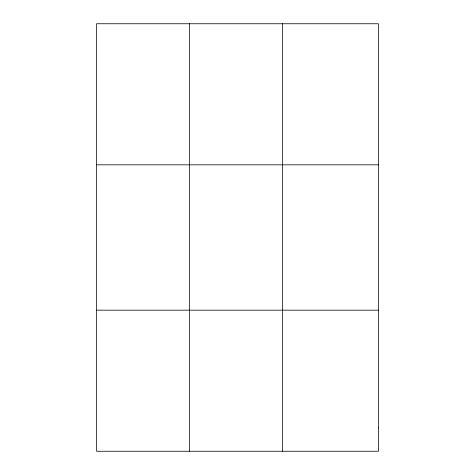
<?xml version="1.0" encoding="UTF-8"?>
<svg xmlns="http://www.w3.org/2000/svg" width="475" height="475" viewBox="0 0 475 475"><rect width="100%" height="100%" fill="white"/><g stroke="black" fill="none" stroke-linecap="round" stroke-linejoin="round"><path stroke-width="0.71" d="M189.572 451.25L189.572 23.75M282.607 451.25L282.607 23.75M96.544 164.825L378.456 164.825M96.544 310.175L378.456 310.175M378.456 427.738L378.456 451.25L96.544 451.25L96.544 23.75L378.456 23.75L378.456 427.738"/></g></svg>
